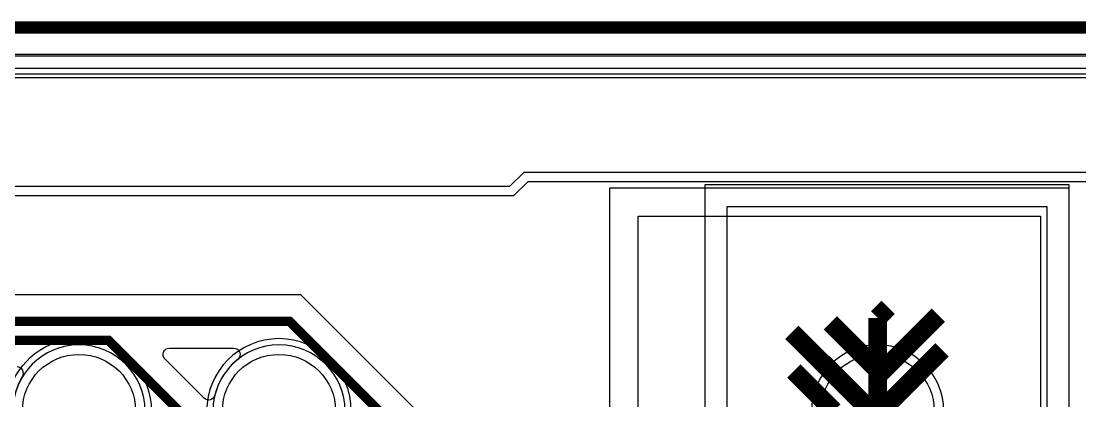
# Model space of a CAD drawing. Extents: x -21 to 213, y -21 to 140.
# Drawn here: x 160.54 to 177.37, y 112.06 to 118.1 of the extents above; entities that cross this region are included whole.
import ezdxf

# ---------------------------------------------------------------- set-up
doc = ezdxf.new("R2010")
doc.units = 0
for name, color, linetype in [('BOARD_GEOMETRY_OUTLINE', 1, 'CONTINUOUS'), ('ETCH_BOTTOM', 7, 'CONTINUOUS'), ('ETCH_GND', 3, 'CONTINUOUS'), ('ETCH_INT1', 4, 'CONTINUOUS'), ('ETCH_INT2', 5, 'CONTINUOUS'), ('ETCH_PWR', 6, 'CONTINUOUS'), ('ETCH_TOP', 2, 'CONTINUOUS')]:
    doc.layers.add(name, color=color, linetype=linetype)

# ---------------------------------------------------------------- blocks, each defined once
blk = doc.blocks.new('VIA1800X1100')
at = {"layer": 'ETCH_BOTTOM'}
blk.add_circle((0, 0), 0.9, dxfattribs=at)
at = {"layer": 'ETCH_GND'}
blk.add_circle((0, 0), 0.9, dxfattribs=at)
at = {"layer": 'ETCH_INT1'}
blk.add_circle((0, 0), 0.9, dxfattribs=at)
at = {"layer": 'ETCH_INT2'}
blk.add_circle((0, 0), 0.9, dxfattribs=at)
at = {"layer": 'ETCH_PWR'}
blk.add_circle((0, 0), 0.9, dxfattribs=at)
at = {"layer": 'ETCH_TOP'}
blk.add_circle((0, 0), 0.9, dxfattribs=at)
blk = doc.blocks.new('EUH')
at = {"layer": 'ETCH_TOP'}
for p in [(0, 31.76), (0, 22.24), (0, 19.06)]:
    blk.add_blockref('VIA1800X1100', p, dxfattribs=at)

msp = doc.modelspace()

# ---------------------------------------------------------------- linework, layer by layer
at = {"layer": 'BOARD_GEOMETRY_OUTLINE', "const_width": 0.2}
msp.add_lwpolyline([(0, 0), (0, 118), (190, 118), (190, 0)], close=True, dxfattribs=at)
at = {"layer": 'ETCH_BOTTOM'}
for points in [[(0.786, 0.193), (0.786, 117.261), (189.69, 117.261), (189.69, 2.76), (188.85, 2.76), (186.283, 0.193)], [(172.8, 82.45), (172.8, 90.35), (170.95, 92.2), (170.15, 92.2), (170.15, 102.79), (171.768, 104.408), (171.768, 115.15), (176.85, 115.15), (176.85, 108.1501), (175.5878, 108.1501), (174.9999, 107.5622), (174.9999, 104.4499), (176.85, 104.4499), (176.85, 82.45)]]:
    msp.add_lwpolyline(points, close=True, dxfattribs=at)
msp.add_lwpolyline([(155.5325, 103.0251), (169.89, 103.0251), (170.6217, 103.7568, 0.668179), (170.55, 103.9299), (168.4799, 103.9299), (168.4799, 108.6701), (171.0276, 108.6701), (171.2448, 108.4529, 0.668179), (171.4179, 108.5246), (171.4179, 115.5001), (177.2001, 115.5001), (177.2001, 108.6701), (177.9201, 108.6701), (177.9201, 107.0012, 0.40529), (178.0184, 106.8998, -0.969794), (178.0184, 105.7002, 0.40529), (177.9201, 105.5988), (177.9201, 103.9299), (177.2001, 103.9299), (177.2001, 98.0272)], format="xyb", dxfattribs=at)
for points in [[(162.7701, 106.0799), (158.0299, 106.0799), (158.0299, 109.1201), (160.9099, 109.1201), (160.9099, 110.8896), (160.8846, 110.9042, -3.729385), (162.0354, 110.9042), (162.0101, 110.8896), (162.0101, 109.1201), (162.7701, 109.1201)], [(164.64, 113.0501, 1), (164.64, 110.7499, 1)], [(174.16, 112.9501, 1), (174.16, 110.8499, 1)]]:
    msp.add_lwpolyline(points, format="xyb", close=True, dxfattribs=at)
at = {"layer": 'ETCH_BOTTOM', "const_width": 0.15}
msp.add_lwpolyline([(174.16, 111.9), (174.16, 113.0008)], dxfattribs=at)
at = {"layer": 'ETCH_GND'}
msp.add_lwpolyline([(189.5, 0.35), (0.1, 0.35), (0.1, 117.55), (189.5, 117.55)], close=True, dxfattribs=at)
for points in [[(162.5101, 111.9, 1), (160.4099, 111.9, 1)], [(165.6901, 111.9, 1), (163.5899, 111.9, 1)], [(175.2101, 111.9, 1), (173.1099, 111.9, 1)]]:
    msp.add_lwpolyline(points, format="xyb", close=True, dxfattribs=at)
at = {"layer": 'ETCH_INT1'}
msp.add_lwpolyline([(0.416, 0.331), (0.416, 117.577), (189.747, 117.577), (189.747, 0.331)], close=True, dxfattribs=at)
for points in [[(55.6551, 115.4751), (168.3128, 115.4751), (168.5378, 115.7001), (177.7122, 115.7001), (178.2001, 115.2122), (178.2001, 106.8668), (178.2313, 106.8537, -0.66601), (178.2313, 105.7463), (178.2001, 105.7332), (178.2001, 91.2012, 0.405577), (178.2985, 91.0998, -0.970278), (178.2985, 89.9002, 0.405577), (178.2001, 89.7988), (178.2001, 86.0622), (180.7501, 83.5122), (180.7501, 76.6878)], [(55.747, 115.325), (168.375, 115.325), (168.6, 115.55), (177.65, 115.55), (178.05, 115.15), (178.05, 97.9505, -0.646208), (177.8814, 97.8745, 2.22023), (177.8814, 97.1255, -0.646208), (178.05, 97.0495), (178.05, 90.9448), (178.0252, 90.9301, 0.569433), (178.0252, 90.0699), (178.05, 90.0552), (178.05, 86), (180.6, 83.45), (180.6, 76.75), (175.5474, 71.6974, -0.619191)]]:
    msp.add_lwpolyline(points, format="xyb", dxfattribs=at)
at = {"layer": 'ETCH_INT1', "const_width": 0.15}
msp.add_lwpolyline([(174.16, 111.9), (174.16, 113.0008)], dxfattribs=at)
at = {"layer": 'ETCH_INT1'}
for points in [[(162.5101, 111.9, 1), (160.4099, 111.9, 1)], [(165.6901, 111.9, 1), (163.5899, 111.9, 1)], [(175.2101, 111.9, 1), (173.1099, 111.9, 1)]]:
    msp.add_lwpolyline(points, format="xyb", close=True, dxfattribs=at)
at = {"layer": 'ETCH_INT2'}
msp.add_lwpolyline([(189.382, 0.718), (0.944, 0.718), (0.944, 117.203), (189.382, 117.203)], close=True, dxfattribs=at)
msp.add_lwpolyline([(120.02, 113.7501), (164.9821, 113.7501), (169.7961, 108.9361), (169.7961, 108.5351), (183.7367, 94.5945)], dxfattribs=at)
at = {"layer": 'ETCH_INT2', "const_width": 0.15}
for points in [[(89.046, 63.454), (89.046, 65.6297), (88.225, 66.4507), (88.225, 78.4882), (91.5369, 81.8001), (108.1501, 81.8001), (119.3384, 92.9884), (121.6016, 92.9884), (123.825, 95.2118), (123.825, 104.346), (118.925, 109.246), (118.925, 112.0539), (120.1961, 113.325), (164.806, 113.325), (169.371, 108.76), (169.371, 108.359), (184.23, 93.5)], [(177.55, 97.5), (169.175, 105.8749), (169.175, 106.5382), (168.8382, 106.875), (164.9383, 110.775), (164.174, 110.775), (163.515, 111.434), (163.515, 111.436), (161.926, 113.025), (121.8961, 113.025), (120.925, 112.0539), (120.925, 108.175), (124.125, 104.975), (124.125, 95.0875), (121.7259, 92.6884), (119.6384, 92.6884), (108.45, 81.5), (99.1368, 81.5), (89.575, 71.9382), (89.575, 65.525), (89.996, 65.104), (89.996, 62.954)]]:
    msp.add_lwpolyline(points, dxfattribs=at)
at = {"layer": 'ETCH_INT2'}
for points in [[(163.6201, 112.1499, -0.584655), (163.4499, 112.1023), (162.8254, 112.7268, -0.668179), (162.8971, 112.8999), (163.9198, 112.8999, -0.708611), (163.9832, 112.7194, 0.165182), (163.6201, 112.1499)], [(175.2101, 111.9, 1), (173.1099, 111.9, 1)]]:
    msp.add_lwpolyline(points, format="xyb", close=True, dxfattribs=at)
msp.add_lwpolyline([(173.9865, 100.2357, 0.609585), (174.0414, 100.4074), (168.7499, 105.6988), (168.7499, 106.3621), (164.7622, 110.3499), (163.9979, 110.3499), (163.0899, 111.2579), (163.0899, 111.2599), (162.6505, 111.6993, 0.584976), (162.4803, 111.6516, -1.167066), (160.5629, 112.4458, 0.585069), (160.4763, 112.5999)], format="xyb", dxfattribs=at)
at = {"layer": 'ETCH_PWR'}
msp.add_lwpolyline([(0.25, 117.35), (188.75, 117.35), (188.75, 1.35), (117.5506, 1.35, -0.438438)], format="xyb", dxfattribs=at)
for points in [[(162.5101, 111.9, 1), (160.4099, 111.9, 1)], [(165.6901, 111.9, 1), (163.5899, 111.9, 1)], [(175.2101, 111.9, 1), (173.1099, 111.9, 1)]]:
    msp.add_lwpolyline(points, format="xyb", close=True, dxfattribs=at)
at = {"layer": 'ETCH_TOP'}
msp.add_lwpolyline([(85.343, 117.203), (188.799, 117.203), (189.382, 116.62), (189.382, 1.495), (188.799, 0.912), (117.3047, 0.912, -0.726471)], format="xyb", dxfattribs=at)
for points in [[(177.2001, 85.5499), (169.8999, 85.5499), (169.8999, 115.4501), (177.2001, 115.4501), (177.2001, 98.0478, 0.545175), (177.3434, 97.9554, -1.551763), (177.3434, 97.0446, 0.545175), (177.2001, 96.9522)], [(161.46, 112.9501, 1), (161.46, 110.8499, 1)], [(164.64, 112.9501, 1), (164.64, 110.8499, 1)], [(174.16, 112.9501, 1), (174.16, 110.8499, 1)]]:
    msp.add_lwpolyline(points, format="xyb", close=True, dxfattribs=at)
msp.add_lwpolyline([(170.35, 86), (170.35, 115), (176.75, 115), (176.75, 86)], close=True, dxfattribs=at)
for points, const_width in [([(174.16, 113.38), (174.327, 113.547)], 0.3), ([(174.16, 112.461), (175.123, 113.424)], 0.3), ([(174.16, 113.0008), (174.16, 113.38)], 0.3), ([(174.045, 111.9), (172.796, 113.149)], 0.3), ([(174.16, 112.55), (173.408, 113.302)], 0.3), ([(174.16, 112.55), (174.16, 113.0008)], 0.3), ([(174.211, 111.9), (175.184, 112.873)], 0.3), ([(173.3308, 112.7292), (174.16, 111.9)], 0.15), ([(174.16, 111.9), (174.9892, 112.7292)], 0.15), ([(173.464, 111.9), (172.827, 112.537)], 0.3), ([(174.16, 112.461), (174.16, 112.55)], 0.3), ([(174.16, 111.9), (174.16, 112.461)], 0.3)]:
    msp.add_lwpolyline(points, dxfattribs=dict(at, const_width=const_width))

# ---------------------------------------------------------------- block references
at = {"rotation": 270}
msp.add_blockref('EUH', (142.4, 111.9), dxfattribs=at)

doc.saveas('drawing.dxf')
